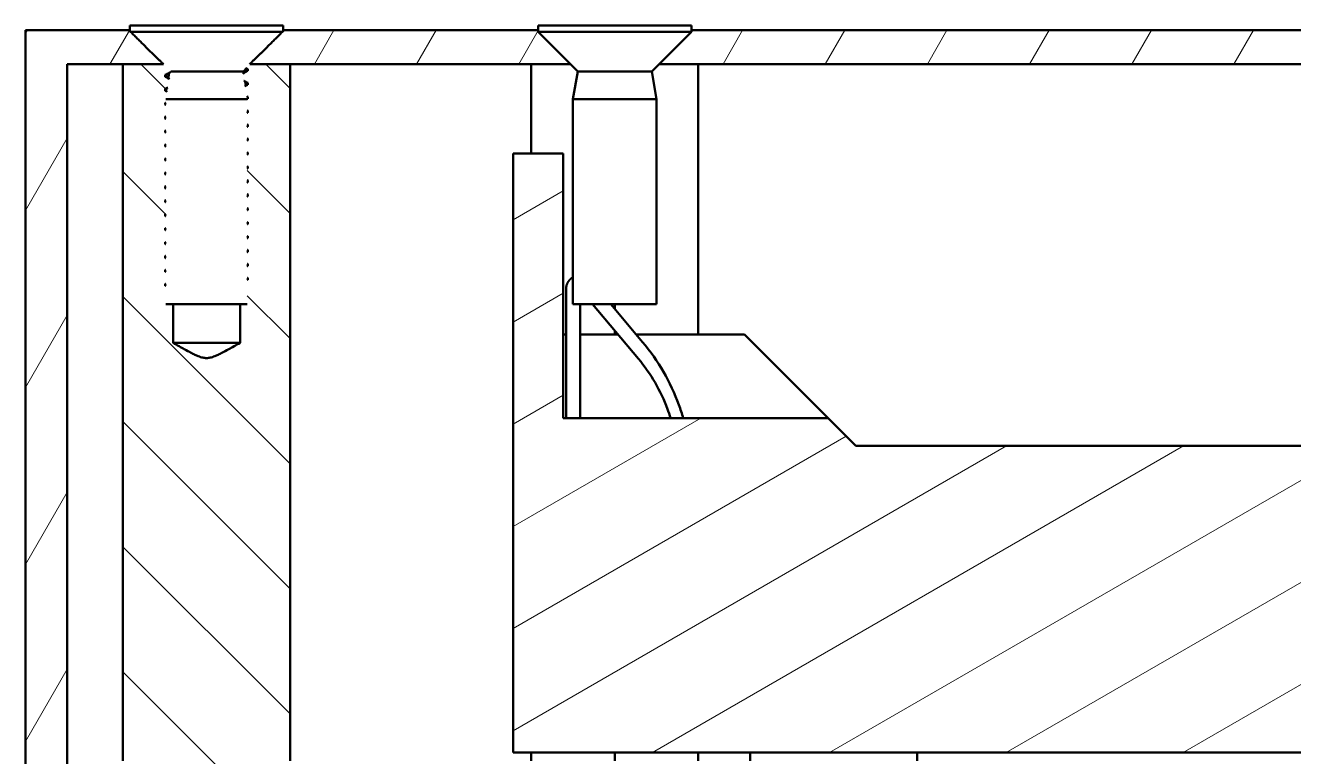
# Model space of a CAD drawing. Header units: millimetres. Extents: x 0 to 586, y -128 to 462.
# Drawn here: x 62.21 to 107.71, y 227.53 to 253.77 of the extents above; entities that cross this region are included whole.
import ezdxf

# ---------------------------------------------------------------- set-up
doc = ezdxf.new("R2010")
doc.units = ezdxf.units.MM
doc.linetypes.add('Сплошная', pattern=[0])
doc.layers.add('Viewport2ForCustomObjects_0', color=7, linetype='Continuous')
doc.layers.add('Видимый контур (ГОСТ)', color=7, linetype='Сплошная', lineweight=50)
doc.layers.add('Штриховка (ГОСТ)', color=7, linetype='Сплошная', lineweight=18)

# ---------------------------------------------------------------- blocks, each defined once
blk = doc.blocks.new('CustomObjectsInViewport2_0')
at = {"layer": 'Видимый контур (ГОСТ)', "ltscale": 1.31579}
for p, q in [((-10119.5, -10006.678), (-10119.499, -10006.678)), ((-10119.5, -10006.678), (-10119.5, -10052.893)), ((-10119.499, -10006.678), (-10115.779, -10006.678)), ((-10119.499, -10052.893), (-10119.499, -10006.678)), ((-10115.779, -10006.678), (-10115.75, -10006.678)), ((-10115.75, -10006.5), (-10110.25, -10006.5)), ((-10115.75, -10006.5), (-10115.75, -10006.706)), ((-10115.729, -10006.728), (-10110.271, -10006.728)), ((-10110.25, -10006.5), (-10110.25, -10006.706)), ((-10110.25, -10006.678), (-10110.221, -10006.678)), ((-10110.221, -10006.678), (-10101.105, -10006.678)), ((-10101.105, -10006.5), (-10095.605, -10006.5)), ((-10101.105, -10006.5), (-10101.105, -10006.728)), ((-10101.105, -10006.728), (-10095.605, -10006.728)), ((-10099.683, -10008.15), (-10101.105, -10006.728)), ((-10097.028, -10008.15), (-10095.605, -10006.728)), ((-10095.605, -10006.5), (-10095.605, -10006.728)), ((-10095.605, -10006.678), (-10030.395, -10006.678)), ((-10117.999, -10007.893), (-10117.999, -10052.893)), ((-10114.548, -10007.893), (-10117.999, -10007.893)), ((-10116, -10007.893), (-10114.548, -10007.893)), ((-10116, -10032.893), (-10116, -10007.893)), ((-10114.336, -10008.198), (-10114.371, -10008.404)), ((-10114.283, -10008.15), (-10111.673, -10008.15)), ((-10111.673, -10008.15), (-10111.564, -10008.041)), ((-10111.673, -10008.15), (-10111.662, -10008.211)), ((-10111.518, -10008.129), (-10111.518, -10008.066)), ((-10111.452, -10007.893), (-10110, -10007.893)), ((-10099.94, -10007.893), (-10111.452, -10007.893)), ((-10110, -10007.893), (-10110, -10032.893)), ((-10101.355, -10007.893), (-10101.355, -10011.093)), ((-10099.683, -10008.15), (-10099.855, -10009.15)), ((-10099.683, -10008.15), (-10097.028, -10008.15)), ((-10097.028, -10008.15), (-10096.855, -10009.15)), ((-10029.23, -10007.893), (-10096.77, -10007.893)), ((-10095.355, -10007.893), (-10095.355, -10017.593)), ((-10114.482, -10008.281), (-10114.482, -10008.344)), ((-10111.609, -10008.516), (-10111.584, -10008.666)), ((-10111.518, -10008.629), (-10111.518, -10008.566)), ((-10114.482, -10008.781), (-10114.482, -10008.844)), ((-10114.46, -10009.15), (-10111.54, -10009.15)), ((-10114.431, -10008.753), (-10114.45, -10008.861)), ((-10111.518, -10009.129), (-10111.518, -10009.066)), ((-10099.855, -10009.15), (-10096.855, -10009.15)), ((-10099.855, -10009.15), (-10099.855, -10016.5)), ((-10096.855, -10009.15), (-10096.855, -10016.5)), ((-10114.482, -10009.281), (-10114.482, -10009.344)), ((-10111.518, -10009.629), (-10111.518, -10009.566)), ((-10114.482, -10009.781), (-10114.482, -10009.844)), ((-10111.518, -10010.129), (-10111.518, -10010.066)), ((-10114.482, -10010.281), (-10114.482, -10010.344)), ((-10114.482, -10010.781), (-10114.482, -10010.844)), ((-10111.518, -10010.629), (-10111.518, -10010.566)), ((-10114.482, -10011.281), (-10114.482, -10011.344)), ((-10111.518, -10011.129), (-10111.518, -10011.066)), ((-10102, -10011.093), (-10100.2, -10011.093)), ((-10102, -10032.593), (-10102, -10011.093)), ((-10100.2, -10011.093), (-10100.2, -10020.593)), ((-10114.482, -10011.781), (-10114.482, -10011.844)), ((-10111.518, -10011.629), (-10111.518, -10011.566)), ((-10114.482, -10012.281), (-10114.482, -10012.344)), ((-10111.518, -10012.129), (-10111.518, -10012.066)), ((-10114.482, -10012.781), (-10114.482, -10012.844)), ((-10111.518, -10012.629), (-10111.518, -10012.566)), ((-10111.518, -10013.129), (-10111.518, -10013.066)), ((-10114.482, -10013.281), (-10114.482, -10013.344)), ((-10111.518, -10013.629), (-10111.518, -10013.566)), ((-10114.482, -10013.781), (-10114.482, -10013.844)), ((-10111.518, -10014.129), (-10111.518, -10014.066)), ((-10114.482, -10014.281), (-10114.482, -10014.344)), ((-10111.518, -10014.629), (-10111.518, -10014.566)), ((-10114.482, -10014.781), (-10114.482, -10014.844)), ((-10111.518, -10015.129), (-10111.518, -10015.066)), ((-10114.482, -10015.281), (-10114.482, -10015.344)), ((-10114.482, -10015.781), (-10114.482, -10015.844)), ((-10111.518, -10015.629), (-10111.518, -10015.566)), ((-10100.1, -10015.966), (-10100.1, -10020.593)), ((-10114.46, -10016.5), (-10114.202, -10016.5)), ((-10114.202, -10016.5), (-10111.54, -10016.5)), ((-10114.202, -10016.5), (-10114.202, -10017.893)), ((-10111.798, -10017.893), (-10111.798, -10016.5)), ((-10099.855, -10016.5), (-10096.855, -10016.5)), ((-10099.6, -10020.593), (-10099.6, -10016.5)), ((-10099.152, -10016.5), (-10097.504, -10018.464)), ((-10097.355, -10017.864), (-10098.499, -10016.5)), ((-10098.355, -10016.5), (-10098.355, -10016.672)), ((-10100.2, -10017.593), (-10100.1, -10017.593)), ((-10099.6, -10017.593), (-10098.235, -10017.593)), ((-10098.355, -10017.45), (-10098.355, -10017.593)), ((-10097.583, -10017.593), (-10093.7, -10017.593)), ((-10093.7, -10017.593), (-10090.7, -10020.593)), ((-10111.798, -10017.893), (-10114.202, -10017.893)), ((-10100.2, -10020.593), (-10090.7, -10020.593)), ((-10090.7, -10020.593), (-10089.7, -10021.593)), ((-10089.7, -10021.593), (-10036.3, -10021.593)), ((-10024, -10032.593), (-10102, -10032.593)), ((-10101.355, -10032.593), (-10101.355, -10032.893)), ((-10098.355, -10032.593), (-10098.355, -10032.893)), ((-10095.355, -10032.593), (-10095.355, -10032.893)), ((-10093.5, -10032.593), (-10093.5, -10032.893)), ((-10087.5, -10032.593), (-10087.5, -10032.893))]:
    blk.add_line(p, q, dxfattribs=at)
for points, weights in [([(-10115.779, -10006.678), (-10114.993, -10007.458), (-10114.548, -10007.893)], [1, 1.04192764222, 1]), ([(-10111.452, -10007.893), (-10111.007, -10007.458), (-10110.221, -10006.678)], [1, 1.04192764222, 1]), ([(-10111.602, -10008.079), (-10111.549, -10008.087), (-10111.518, -10008.094)], [0.93633719606, 0.941330181364, 0.953822022435]), ([(-10114.482, -10008.316), (-10114.441, -10008.326), (-10114.359, -10008.335)], [0.953822022434, 0.937129532688, 0.933827158845]), ([(-10114.39, -10008.394), (-10114.381, -10008.395), (-10114.37, -10008.397)], [0.935665367368, 0.934874585376, 0.934319542178]), ([(-10111.598, -10008.58), (-10111.548, -10008.587), (-10111.518, -10008.594)], [0.936691915532, 0.941762669657, 0.953822022407]), ([(-10114.482, -10008.816), (-10114.466, -10008.82), (-10114.444, -10008.824)], [0.953822022434, 0.94728253914, 0.942798136964]), ([(-10114.202, -10017.893), (-10113, -10018.587), (-10111.798, -10017.893)], [1, 3.65090640108, 1])]:
    blk.add_rational_spline(points, weights, degree=2, dxfattribs=at)
for points, knots in [([(-10114.286, -10008.169), (-10114.305, -10008.18), (-10114.324, -10008.191), (-10114.389, -10008.228), (-10114.435, -10008.255), (-10114.482, -10008.281)], [-0.02249337, -0.02249337, -0.02249337, -0.02249337, -0.01601831, -0.01601831, 0, 0, 0, 0]), ([(-10111.702, -10008.234), (-10111.69, -10008.227), (-10111.677, -10008.22), (-10111.618, -10008.186), (-10111.572, -10008.159), (-10111.523, -10008.131), (-10111.521, -10008.13), (-10111.518, -10008.129)], [-0.02116566, -0.02116566, -0.02116566, -0.02116566, -0.01683733, -0.01683733, -0.00081518, -0.00081518, 0, 0, 0, 0]), ([(-10114.482, -10008.344), (-10114.435, -10008.369), (-10114.389, -10008.395), (-10114.339, -10008.422), (-10114.335, -10008.424), (-10114.332, -10008.426)], [-0.03174661, -0.03174661, -0.03174661, -0.03174661, -0.01589534, -0.01589534, -0.0146955, -0.0146955, -0.0146955, -0.0146955]), ([(-10111.518, -10008.566), (-10111.562, -10008.542), (-10111.607, -10008.518), (-10111.653, -10008.492), (-10111.655, -10008.491), (-10111.657, -10008.49)], [-0.03175163, -0.03175163, -0.03175163, -0.03175163, -0.01669585, -0.01669585, -0.01599871, -0.01599871, -0.01599871, -0.01599871]), ([(-10111.622, -10008.688), (-10111.59, -10008.669), (-10111.557, -10008.651), (-10111.523, -10008.631), (-10111.521, -10008.63), (-10111.518, -10008.629)], [-0.01187098, -0.01187098, -0.01187098, -0.01187098, -0.00081518, -0.00081518, 0, 0, 0, 0]), ([(-10111.541, -10009.142), (-10111.536, -10009.139), (-10111.531, -10009.136), (-10111.523, -10009.131), (-10111.521, -10009.13), (-10111.518, -10009.129)], [-0.002613457, -0.002613457, -0.002613457, -0.002613457, -0.000815178, -0.000815178, 0, 0, 0, 0]), ([(-10111.54, -10009.641), (-10111.535, -10009.638), (-10111.53, -10009.635), (-10111.523, -10009.631), (-10111.521, -10009.63), (-10111.518, -10009.629)], [-0.002441868, -0.002441868, -0.002441868, -0.002441868, -0.000815178, -0.000815178, 0, 0, 0, 0]), ([(-10111.54, -10010.141), (-10111.535, -10010.138), (-10111.53, -10010.135), (-10111.523, -10010.131), (-10111.521, -10010.13), (-10111.518, -10010.129)], [-0.002441868, -0.002441868, -0.002441868, -0.002441868, -0.000815178, -0.000815178, 0, 0, 0, 0]), ([(-10111.54, -10010.641), (-10111.535, -10010.638), (-10111.53, -10010.635), (-10111.523, -10010.631), (-10111.521, -10010.63), (-10111.518, -10010.629)], [-0.002441867, -0.002441867, -0.002441867, -0.002441867, -0.000815178, -0.000815178, 0, 0, 0, 0]), ([(-10111.54, -10011.141), (-10111.535, -10011.138), (-10111.53, -10011.135), (-10111.523, -10011.131), (-10111.521, -10011.13), (-10111.518, -10011.129)], [-0.002441868, -0.002441868, -0.002441868, -0.002441868, -0.000815178, -0.000815178, 0, 0, 0, 0]), ([(-10111.54, -10011.641), (-10111.535, -10011.638), (-10111.53, -10011.635), (-10111.523, -10011.631), (-10111.521, -10011.63), (-10111.518, -10011.629)], [-0.002441868, -0.002441868, -0.002441868, -0.002441868, -0.000815178, -0.000815178, 0, 0, 0, 0]), ([(-10111.54, -10012.141), (-10111.535, -10012.138), (-10111.53, -10012.135), (-10111.523, -10012.131), (-10111.521, -10012.13), (-10111.518, -10012.129)], [-0.002441868, -0.002441868, -0.002441868, -0.002441868, -0.000815178, -0.000815178, 0, 0, 0, 0]), ([(-10111.54, -10012.641), (-10111.535, -10012.638), (-10111.53, -10012.635), (-10111.523, -10012.631), (-10111.521, -10012.63), (-10111.518, -10012.629)], [-0.002441868, -0.002441868, -0.002441868, -0.002441868, -0.000815178, -0.000815178, 0, 0, 0, 0]), ([(-10111.54, -10013.141), (-10111.535, -10013.138), (-10111.53, -10013.135), (-10111.523, -10013.131), (-10111.521, -10013.13), (-10111.518, -10013.129)], [-0.002441867, -0.002441867, -0.002441867, -0.002441867, -0.000815178, -0.000815178, 0, 0, 0, 0]), ([(-10111.54, -10013.641), (-10111.535, -10013.638), (-10111.53, -10013.635), (-10111.523, -10013.631), (-10111.521, -10013.63), (-10111.518, -10013.629)], [-0.002441868, -0.002441868, -0.002441868, -0.002441868, -0.000815178, -0.000815178, 0, 0, 0, 0]), ([(-10111.54, -10014.141), (-10111.535, -10014.138), (-10111.53, -10014.135), (-10111.523, -10014.131), (-10111.521, -10014.13), (-10111.518, -10014.129)], [-0.002441868, -0.002441868, -0.002441868, -0.002441868, -0.000815178, -0.000815178, 0, 0, 0, 0]), ([(-10111.54, -10014.641), (-10111.535, -10014.638), (-10111.53, -10014.635), (-10111.523, -10014.631), (-10111.521, -10014.63), (-10111.518, -10014.629)], [-0.002441868, -0.002441868, -0.002441868, -0.002441868, -0.000815178, -0.000815178, 0, 0, 0, 0]), ([(-10111.54, -10015.141), (-10111.535, -10015.138), (-10111.53, -10015.135), (-10111.523, -10015.131), (-10111.521, -10015.13), (-10111.518, -10015.129)], [-0.002441867, -0.002441867, -0.002441867, -0.002441867, -0.000815178, -0.000815178, 0, 0, 0, 0]), ([(-10111.54, -10015.641), (-10111.535, -10015.638), (-10111.53, -10015.635), (-10111.523, -10015.631), (-10111.521, -10015.63), (-10111.518, -10015.629)], [-0.002441867, -0.002441867, -0.002441867, -0.002441867, -0.000815178, -0.000815178, 0, 0, 0, 0]), ([(-10097.355, -10017.864), (-10096.792, -10018.534), (-10096.352, -10019.298), (-10095.996, -10020.276), (-10095.944, -10020.434), (-10095.898, -10020.593)], [-0.5247777, -0.5247777, -0.5247777, -0.5247777, -0.2623889, -0.2623889, -0.2126302, -0.2126302, -0.2126302, -0.2126302]), ([(-10096.354, -10020.593), (-10096.387, -10020.484), (-10096.423, -10020.376), (-10096.701, -10019.611), (-10097.054, -10019), (-10097.504, -10018.464)], [-0.2440179, -0.2440179, -0.2440179, -0.2440179, -0.2099111, -0.2099111, 0, 0, 0, 0])]:
    blk.add_open_spline(points, degree=3, knots=knots, dxfattribs=at)
for points, degree in [([(-10111.518, -10008.066), (-10111.542, -10008.053), (-10111.566, -10008.04), (-10111.59, -10008.027)], 3), ([(-10114.385, -10008.726), (-10114.417, -10008.745), (-10114.45, -10008.763), (-10114.482, -10008.781)], 3), ([(-10114.482, -10008.844), (-10114.459, -10008.857), (-10114.436, -10008.869), (-10114.413, -10008.882)], 3), ([(-10111.518, -10009.066), (-10111.532, -10009.059), (-10111.545, -10009.051), (-10111.558, -10009.044)], 3), ([(-10114.46, -10009.269), (-10114.467, -10009.273), (-10114.475, -10009.277), (-10114.482, -10009.281)], 3), ([(-10114.482, -10009.344), (-10114.475, -10009.348), (-10114.467, -10009.352), (-10114.46, -10009.356)], 3), ([(-10111.518, -10009.566), (-10111.525, -10009.562), (-10111.533, -10009.558), (-10111.54, -10009.554)], 3), ([(-10114.46, -10009.769), (-10114.467, -10009.773), (-10114.475, -10009.777), (-10114.482, -10009.781)], 3), ([(-10114.482, -10009.844), (-10114.475, -10009.848), (-10114.467, -10009.852), (-10114.46, -10009.856)], 3), ([(-10111.518, -10010.066), (-10111.525, -10010.062), (-10111.533, -10010.058), (-10111.54, -10010.054)], 3), ([(-10114.46, -10010.269), (-10114.467, -10010.273), (-10114.475, -10010.277), (-10114.482, -10010.281)], 3), ([(-10114.482, -10010.344), (-10114.475, -10010.348), (-10114.467, -10010.352), (-10114.46, -10010.356)], 3), ([(-10114.46, -10010.769), (-10114.467, -10010.773), (-10114.475, -10010.777), (-10114.482, -10010.781)], 3), ([(-10114.482, -10010.844), (-10114.475, -10010.848), (-10114.467, -10010.852), (-10114.46, -10010.856)], 3), ([(-10111.518, -10010.566), (-10111.525, -10010.562), (-10111.533, -10010.558), (-10111.54, -10010.554)], 3), ([(-10114.46, -10011.269), (-10114.467, -10011.273), (-10114.475, -10011.277), (-10114.482, -10011.281)], 3), ([(-10114.482, -10011.344), (-10114.475, -10011.348), (-10114.467, -10011.352), (-10114.46, -10011.356)], 3), ([(-10111.518, -10011.066), (-10111.525, -10011.062), (-10111.533, -10011.058), (-10111.54, -10011.054)], 3), ([(-10114.46, -10011.769), (-10114.467, -10011.773), (-10114.475, -10011.777), (-10114.482, -10011.781)], 3), ([(-10114.482, -10011.844), (-10114.475, -10011.848), (-10114.467, -10011.852), (-10114.46, -10011.856)], 3), ([(-10111.518, -10011.566), (-10111.525, -10011.562), (-10111.533, -10011.558), (-10111.54, -10011.554)], 3), ([(-10114.46, -10012.269), (-10114.467, -10012.273), (-10114.475, -10012.277), (-10114.482, -10012.281)], 3), ([(-10114.482, -10012.344), (-10114.475, -10012.348), (-10114.467, -10012.352), (-10114.46, -10012.356)], 3), ([(-10111.518, -10012.066), (-10111.525, -10012.062), (-10111.533, -10012.058), (-10111.54, -10012.054)], 3), ([(-10114.46, -10012.769), (-10114.467, -10012.773), (-10114.475, -10012.777), (-10114.482, -10012.781)], 3), ([(-10111.518, -10012.566), (-10111.525, -10012.562), (-10111.533, -10012.558), (-10111.54, -10012.554)], 3), ([(-10114.482, -10012.844), (-10114.475, -10012.848), (-10114.467, -10012.852), (-10114.46, -10012.856)], 3), ([(-10114.46, -10013.269), (-10114.467, -10013.273), (-10114.475, -10013.277), (-10114.482, -10013.281)], 3), ([(-10111.518, -10013.066), (-10111.525, -10013.062), (-10111.533, -10013.058), (-10111.54, -10013.054)], 3), ([(-10114.482, -10013.344), (-10114.475, -10013.348), (-10114.467, -10013.352), (-10114.46, -10013.356)], 3), ([(-10111.518, -10013.566), (-10111.525, -10013.562), (-10111.533, -10013.558), (-10111.54, -10013.554)], 3), ([(-10114.46, -10013.769), (-10114.467, -10013.773), (-10114.475, -10013.777), (-10114.482, -10013.781)], 3), ([(-10114.482, -10013.844), (-10114.475, -10013.848), (-10114.467, -10013.852), (-10114.46, -10013.856)], 3), ([(-10111.518, -10014.066), (-10111.525, -10014.062), (-10111.533, -10014.058), (-10111.54, -10014.054)], 3), ([(-10114.46, -10014.269), (-10114.467, -10014.273), (-10114.475, -10014.277), (-10114.482, -10014.281)], 3), ([(-10114.482, -10014.344), (-10114.475, -10014.348), (-10114.467, -10014.352), (-10114.46, -10014.356)], 3), ([(-10111.518, -10014.566), (-10111.525, -10014.562), (-10111.533, -10014.558), (-10111.54, -10014.554)], 3), ([(-10114.46, -10014.769), (-10114.467, -10014.773), (-10114.475, -10014.777), (-10114.482, -10014.781)], 3), ([(-10114.482, -10014.844), (-10114.475, -10014.848), (-10114.467, -10014.852), (-10114.46, -10014.856)], 3), ([(-10111.518, -10015.066), (-10111.525, -10015.062), (-10111.533, -10015.058), (-10111.54, -10015.054)], 3), ([(-10114.46, -10015.269), (-10114.467, -10015.273), (-10114.475, -10015.277), (-10114.482, -10015.281)], 3), ([(-10114.482, -10015.344), (-10114.475, -10015.348), (-10114.467, -10015.352), (-10114.46, -10015.356)], 3), ([(-10100.1, -10015.966), (-10100.1, -10015.863), (-10100.074, -10015.759), (-10100.02, -10015.665), (-10099.944, -10015.589), (-10099.855, -10015.537)], 5), ([(-10114.46, -10015.769), (-10114.467, -10015.773), (-10114.475, -10015.777), (-10114.482, -10015.781)], 3), ([(-10114.482, -10015.844), (-10114.475, -10015.848), (-10114.467, -10015.852), (-10114.46, -10015.856)], 3), ([(-10111.518, -10015.566), (-10111.525, -10015.562), (-10111.533, -10015.558), (-10111.54, -10015.554)], 3)]:
    blk.add_open_spline(points, degree=degree, dxfattribs=at)
at = {"layer": 'Штриховка (ГОСТ)', "linetype": 'Сплошная', "ltscale": 0.473684}
for p, q in [((-10119.499, -10006.799), (-10119.429, -10006.678)), ((-10116.464, -10007.893), (-10115.769, -10006.688)), ((-10109.132, -10007.893), (-10108.43, -10006.678)), ((-10105.466, -10007.893), (-10104.764, -10006.678)), ((-10101.8, -10007.893), (-10101.105, -10006.69)), ((-10094.467, -10007.893), (-10093.766, -10006.678)), ((-10090.801, -10007.893), (-10090.1, -10006.678)), ((-10087.135, -10007.893), (-10086.433, -10006.678)), ((-10083.469, -10007.893), (-10082.767, -10006.678)), ((-10079.803, -10007.893), (-10079.101, -10006.678)), ((-10076.136, -10007.893), (-10075.435, -10006.678)), ((-10114.474, -10008.777), (-10115.358, -10007.893)), ((-10110, -10008.761), (-10110.868, -10007.893)), ((-10119.499, -10013.149), (-10117.999, -10010.551)), ((-10114.468, -10013.273), (-10116, -10011.741)), ((-10110, -10013.251), (-10111.54, -10011.711)), ((-10102, -10013.48), (-10100.2, -10012.441)), ((-10110, -10022.231), (-10116, -10016.231)), ((-10110, -10017.741), (-10111.54, -10016.201)), ((-10102, -10017.146), (-10100.2, -10016.107)), ((-10119.499, -10019.499), (-10117.999, -10016.901)), ((-10102, -10020.812), (-10100.2, -10019.773)), ((-10110, -10026.721), (-10116, -10020.721)), ((-10102, -10024.479), (-10095.269, -10020.593)), ((-10102, -10028.145), (-10090.048, -10021.244)), ((-10102, -10031.811), (-10084.301, -10021.593)), ((-10097.004, -10032.593), (-10077.951, -10021.593)), ((-10090.654, -10032.593), (-10071.601, -10021.593)), ((-10084.304, -10032.593), (-10065.251, -10021.593)), ((-10077.954, -10032.593), (-10058.901, -10021.593)), ((-10119.499, -10025.849), (-10117.999, -10023.251)), ((-10110, -10031.211), (-10116, -10025.211)), ((-10119.499, -10032.199), (-10117.999, -10029.601)), ((-10111.819, -10033.883), (-10116, -10029.701))]:
    blk.add_line(p, q, dxfattribs=at)

msp = doc.modelspace()

# ---------------------------------------------------------------- block references
at = {"layer": 'Viewport2ForCustomObjects_0'}
msp.add_blockref('CustomObjectsInViewport2_0', (10181.707, 10260.274), dxfattribs=at)

doc.saveas('drawing.dxf')
